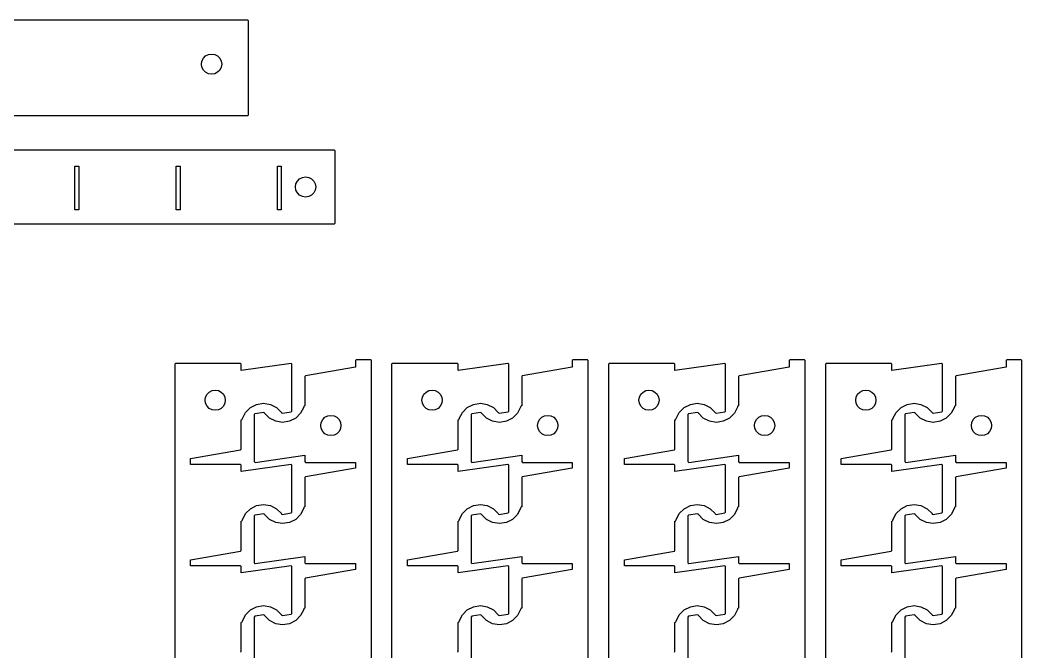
# Model space of a CAD drawing. Header units: metres. Extents: x 5 to 415, y 5 to 293.
# Drawn here: x 272.5 to 411.1, y 205.7 to 293.1 of the extents above; entities that cross this region are included whole.
import ezdxf

# ---------------------------------------------------------------- set-up
doc = ezdxf.new("R2010")
doc.units = ezdxf.units.M

msp = doc.modelspace()

# ---------------------------------------------------------------- linework, layer by layer
for p, q in [((304, 293.1), (60, 293.1)), ((304.1, 293), (304, 293.1)), ((304.1, 280), (304.1, 293)), ((298.178, 288.132), (298.568, 288.33)), ((298.568, 288.33), (299, 288.399)), ((299, 288.399), (299.432, 288.33)), ((299.432, 288.33), (299.822, 288.132)), ((297.601, 287), (297.67, 287.432)), ((297.67, 286.568), (297.601, 287)), ((297.67, 287.432), (297.868, 287.822)), ((297.868, 287.822), (298.178, 288.132)), ((299.822, 288.132), (300.132, 287.822)), ((300.132, 287.822), (300.33, 287.432)), ((300.33, 287.432), (300.399, 287)), ((300.399, 287), (300.33, 286.568)), ((297.868, 286.178), (297.67, 286.568)), ((298.178, 285.868), (297.868, 286.178)), ((298.568, 285.67), (298.178, 285.868)), ((299, 285.601), (298.568, 285.67)), ((299.432, 285.67), (299, 285.601)), ((299.822, 285.868), (299.432, 285.67)), ((300.132, 286.178), (299.822, 285.868)), ((300.33, 286.568), (300.132, 286.178)), ((304, 279.9), (304.1, 280)), ((60, 279.9), (304, 279.9)), ((316, 275.1), (190, 275.1)), ((316.1, 275), (316, 275.1)), ((316.1, 265), (316.1, 275)), ((280.1, 266.85), (280.1, 272.9)), ((280.1, 272.9), (280.64, 272.9)), ((280.64, 272.9), (280.64, 266.85)), ((294.1, 266.85), (294.1, 272.9)), ((294.1, 272.9), (294.64, 272.9)), ((294.64, 272.9), (294.64, 266.85)), ((308.1, 266.85), (308.1, 272.9)), ((308.1, 272.9), (308.64, 272.9)), ((308.64, 272.9), (308.64, 266.85)), ((310.601, 270), (310.67, 270.432)), ((310.67, 270.432), (310.868, 270.822)), ((310.868, 270.822), (311.178, 271.132)), ((311.178, 271.132), (311.568, 271.33)), ((311.568, 271.33), (312, 271.399)), ((312, 271.399), (312.432, 271.33)), ((312.432, 271.33), (312.822, 271.132)), ((312.822, 271.132), (313.132, 270.822)), ((313.132, 270.822), (313.33, 270.432)), ((313.33, 270.432), (313.399, 270)), ((310.67, 269.568), (310.601, 270)), ((310.868, 269.178), (310.67, 269.568)), ((311.178, 268.868), (310.868, 269.178)), ((313.132, 269.178), (312.822, 268.868)), ((313.33, 269.568), (313.132, 269.178)), ((313.399, 270), (313.33, 269.568)), ((311.568, 268.67), (311.178, 268.868)), ((312, 268.601), (311.568, 268.67)), ((312.432, 268.67), (312, 268.601)), ((312.822, 268.868), (312.432, 268.67)), ((280.64, 266.85), (280.1, 266.85)), ((294.64, 266.85), (294.1, 266.85)), ((308.64, 266.85), (308.1, 266.85)), ((190, 264.9), (316, 264.9)), ((316, 264.9), (316.1, 265)), ((294, 245.6), (293.9, 245.5)), ((293.9, 245.5), (293.9, 119.5)), ((303, 245.6), (294, 245.6)), ((303.1, 245.5), (303, 245.6)), ((309.986, 245.599), (303.1, 244.615)), ((303.1, 244.615), (303.1, 245.5)), ((310.1, 245.5), (309.986, 245.599)), ((310.1, 239), (310.1, 245.5)), ((319, 246.1), (318.9, 246)), ((318.9, 246), (318.9, 245.084)), ((321, 246.1), (319, 246.1)), ((321.1, 246), (321, 246.1)), ((321.1, 120), (321.1, 246)), ((324, 245.6), (323.9, 245.5)), ((323.9, 245.5), (323.9, 119.5)), ((333, 245.6), (324, 245.6)), ((333.1, 245.5), (333, 245.6)), ((339.986, 245.599), (333.1, 244.615)), ((333.1, 244.615), (333.1, 245.5)), ((340.1, 245.5), (339.986, 245.599)), ((340.1, 239), (340.1, 245.5)), ((349, 246.1), (348.9, 246)), ((348.9, 246), (348.9, 245.084)), ((351, 246.1), (349, 246.1)), ((351.1, 246), (351, 246.1)), ((351.1, 120), (351.1, 246)), ((354, 245.6), (353.9, 245.5)), ((353.9, 245.5), (353.9, 119.5)), ((363, 245.6), (354, 245.6)), ((363.1, 245.5), (363, 245.6)), ((369.986, 245.599), (363.1, 244.615)), ((363.1, 244.615), (363.1, 245.5)), ((370.1, 245.5), (369.986, 245.599)), ((370.1, 239), (370.1, 245.5)), ((379, 246.1), (378.9, 246)), ((378.9, 246), (378.9, 245.084)), ((381, 246.1), (379, 246.1)), ((381.1, 246), (381, 246.1)), ((381.1, 120), (381.1, 246)), ((384, 245.6), (383.9, 245.5)), ((383.9, 245.5), (383.9, 119.5)), ((393, 245.6), (384, 245.6)), ((393.1, 245.5), (393, 245.6)), ((399.986, 245.599), (393.1, 244.615)), ((393.1, 244.615), (393.1, 245.5)), ((400.1, 245.5), (399.986, 245.599)), ((400.1, 239), (400.1, 245.5)), ((409, 246.1), (408.9, 246)), ((408.9, 246), (408.9, 245.084)), ((411, 246.1), (409, 246.1)), ((411.1, 246), (411, 246.1)), ((411.1, 120), (411.1, 246)), ((318.9, 245.084), (311.983, 243.883)), ((348.9, 245.084), (341.983, 243.883)), ((378.9, 245.084), (371.983, 243.883)), ((408.9, 245.084), (401.983, 243.883)), ((311.983, 243.883), (311.9, 243.784)), ((311.9, 243.784), (311.9, 239.735)), ((341.983, 243.883), (341.9, 243.784)), ((341.9, 243.784), (341.9, 239.735)), ((371.983, 243.883), (371.9, 243.784)), ((371.9, 243.784), (371.9, 239.735)), ((401.983, 243.883), (401.9, 243.784)), ((401.9, 243.784), (401.9, 239.735)), ((298.17, 240.932), (298.368, 241.322)), ((298.368, 241.322), (298.678, 241.632)), ((298.678, 241.632), (299.068, 241.83)), ((299.068, 241.83), (299.5, 241.899)), ((299.5, 241.899), (299.932, 241.83)), ((299.932, 241.83), (300.322, 241.632)), ((300.322, 241.632), (300.632, 241.322)), ((300.632, 241.322), (300.83, 240.932)), ((328.17, 240.932), (328.368, 241.322)), ((328.368, 241.322), (328.678, 241.632)), ((328.678, 241.632), (329.068, 241.83)), ((329.068, 241.83), (329.5, 241.899)), ((329.5, 241.899), (329.932, 241.83)), ((329.932, 241.83), (330.322, 241.632)), ((330.322, 241.632), (330.632, 241.322)), ((330.632, 241.322), (330.83, 240.932)), ((358.17, 240.932), (358.368, 241.322)), ((358.368, 241.322), (358.678, 241.632)), ((358.678, 241.632), (359.068, 241.83)), ((359.068, 241.83), (359.5, 241.899)), ((359.5, 241.899), (359.932, 241.83)), ((359.932, 241.83), (360.322, 241.632)), ((360.322, 241.632), (360.632, 241.322)), ((360.632, 241.322), (360.83, 240.932)), ((388.17, 240.932), (388.368, 241.322)), ((388.368, 241.322), (388.678, 241.632)), ((388.678, 241.632), (389.068, 241.83)), ((389.068, 241.83), (389.5, 241.899)), ((389.5, 241.899), (389.932, 241.83)), ((389.932, 241.83), (390.322, 241.632)), ((390.322, 241.632), (390.632, 241.322)), ((390.632, 241.322), (390.83, 240.932)), ((298.101, 240.5), (298.17, 240.932)), ((298.17, 240.068), (298.101, 240.5)), ((298.368, 239.678), (298.17, 240.068)), ((300.83, 240.068), (300.632, 239.678)), ((300.83, 240.932), (300.899, 240.5)), ((300.899, 240.5), (300.83, 240.068)), ((304.368, 239.487), (305.225, 239.923)), ((305.225, 239.923), (306.175, 240.074)), ((306.175, 240.074), (307.125, 239.923)), ((307.125, 239.923), (307.982, 239.487)), ((328.101, 240.5), (328.17, 240.932)), ((328.17, 240.068), (328.101, 240.5)), ((328.368, 239.678), (328.17, 240.068)), ((330.83, 240.068), (330.632, 239.678)), ((330.83, 240.932), (330.899, 240.5)), ((330.899, 240.5), (330.83, 240.068)), ((334.368, 239.487), (335.225, 239.923)), ((335.225, 239.923), (336.175, 240.074)), ((336.175, 240.074), (337.125, 239.923)), ((337.125, 239.923), (337.982, 239.487)), ((358.101, 240.5), (358.17, 240.932)), ((358.17, 240.068), (358.101, 240.5)), ((358.368, 239.678), (358.17, 240.068)), ((360.83, 240.068), (360.632, 239.678)), ((360.83, 240.932), (360.899, 240.5)), ((360.899, 240.5), (360.83, 240.068)), ((364.368, 239.487), (365.225, 239.923)), ((365.225, 239.923), (366.175, 240.074)), ((366.175, 240.074), (367.125, 239.923)), ((367.125, 239.923), (367.982, 239.487)), ((388.101, 240.5), (388.17, 240.932)), ((388.17, 240.068), (388.101, 240.5)), ((388.368, 239.678), (388.17, 240.068)), ((390.83, 240.068), (390.632, 239.678)), ((390.83, 240.932), (390.899, 240.5)), ((390.899, 240.5), (390.83, 240.068)), ((394.368, 239.487), (395.225, 239.923)), ((395.225, 239.923), (396.175, 240.074)), ((396.175, 240.074), (397.125, 239.923)), ((397.125, 239.923), (397.982, 239.487)), ((298.678, 239.368), (298.368, 239.678)), ((299.068, 239.17), (298.678, 239.368)), ((299.5, 239.101), (299.068, 239.17)), ((299.932, 239.17), (299.5, 239.101)), ((300.322, 239.368), (299.932, 239.17)), ((300.632, 239.678), (300.322, 239.368)), ((303.252, 237.95), (303.688, 238.807)), ((303.688, 238.807), (304.368, 239.487)), ((304.984, 238.599), (304.9, 238.5)), ((304.9, 238.5), (304.9, 232)), ((306.206, 238.799), (304.984, 238.599)), ((306.311, 238.746), (306.206, 238.799)), ((306.338, 238.693), (306.311, 238.746)), ((307.018, 238.013), (306.338, 238.693)), ((307.982, 239.487), (308.662, 238.807)), ((308.662, 238.807), (308.689, 238.754)), ((308.689, 238.754), (308.794, 238.701)), ((308.794, 238.701), (310.016, 238.901)), ((310.016, 238.901), (310.1, 239)), ((311.312, 238.693), (310.632, 238.013)), ((311.748, 239.55), (311.312, 238.693)), ((311.763, 239.643), (311.748, 239.55)), ((311.846, 239.726), (311.763, 239.643)), ((311.9, 239.735), (311.846, 239.726)), ((315.068, 238.33), (315.5, 238.399)), ((315.5, 238.399), (315.932, 238.33)), ((328.678, 239.368), (328.368, 239.678)), ((329.068, 239.17), (328.678, 239.368)), ((329.5, 239.101), (329.068, 239.17)), ((329.932, 239.17), (329.5, 239.101)), ((330.322, 239.368), (329.932, 239.17)), ((330.632, 239.678), (330.322, 239.368)), ((333.252, 237.95), (333.688, 238.807)), ((333.688, 238.807), (334.368, 239.487)), ((334.984, 238.599), (334.9, 238.5)), ((334.9, 238.5), (334.9, 232)), ((336.206, 238.799), (334.984, 238.599)), ((336.311, 238.746), (336.206, 238.799)), ((336.338, 238.693), (336.311, 238.746)), ((337.018, 238.013), (336.338, 238.693)), ((337.982, 239.487), (338.662, 238.807)), ((338.662, 238.807), (338.689, 238.754)), ((338.689, 238.754), (338.794, 238.701)), ((338.794, 238.701), (340.016, 238.901)), ((340.016, 238.901), (340.1, 239)), ((341.312, 238.693), (340.632, 238.013)), ((341.748, 239.55), (341.312, 238.693)), ((341.763, 239.643), (341.748, 239.55)), ((341.846, 239.726), (341.763, 239.643)), ((341.9, 239.735), (341.846, 239.726)), ((345.068, 238.33), (345.5, 238.399)), ((345.5, 238.399), (345.932, 238.33)), ((358.678, 239.368), (358.368, 239.678)), ((359.068, 239.17), (358.678, 239.368)), ((359.5, 239.101), (359.068, 239.17)), ((359.932, 239.17), (359.5, 239.101)), ((360.322, 239.368), (359.932, 239.17)), ((360.632, 239.678), (360.322, 239.368)), ((363.252, 237.95), (363.688, 238.807)), ((363.688, 238.807), (364.368, 239.487)), ((364.984, 238.599), (364.9, 238.5)), ((364.9, 238.5), (364.9, 232)), ((366.206, 238.799), (364.984, 238.599)), ((366.311, 238.746), (366.206, 238.799)), ((366.338, 238.693), (366.311, 238.746)), ((367.018, 238.013), (366.338, 238.693)), ((367.982, 239.487), (368.662, 238.807)), ((368.662, 238.807), (368.689, 238.754)), ((368.689, 238.754), (368.794, 238.701)), ((368.794, 238.701), (370.016, 238.901)), ((370.016, 238.901), (370.1, 239)), ((371.312, 238.693), (370.632, 238.013)), ((371.748, 239.55), (371.312, 238.693)), ((371.763, 239.643), (371.748, 239.55)), ((371.846, 239.726), (371.763, 239.643)), ((371.9, 239.735), (371.846, 239.726)), ((375.068, 238.33), (375.5, 238.399)), ((375.5, 238.399), (375.932, 238.33)), ((388.678, 239.368), (388.368, 239.678)), ((389.068, 239.17), (388.678, 239.368)), ((389.5, 239.101), (389.068, 239.17)), ((389.932, 239.17), (389.5, 239.101)), ((390.322, 239.368), (389.932, 239.17)), ((390.632, 239.678), (390.322, 239.368)), ((393.252, 237.95), (393.688, 238.807)), ((393.688, 238.807), (394.368, 239.487)), ((394.984, 238.599), (394.9, 238.5)), ((394.9, 238.5), (394.9, 232)), ((396.206, 238.799), (394.984, 238.599)), ((396.311, 238.746), (396.206, 238.799)), ((396.338, 238.693), (396.311, 238.746)), ((397.018, 238.013), (396.338, 238.693)), ((397.982, 239.487), (398.662, 238.807)), ((398.662, 238.807), (398.689, 238.754)), ((398.689, 238.754), (398.794, 238.701)), ((398.794, 238.701), (400.016, 238.901)), ((400.016, 238.901), (400.1, 239)), ((401.312, 238.693), (400.632, 238.013)), ((401.748, 239.55), (401.312, 238.693)), ((401.763, 239.643), (401.748, 239.55)), ((401.846, 239.726), (401.763, 239.643)), ((401.9, 239.735), (401.846, 239.726)), ((405.068, 238.33), (405.5, 238.399)), ((405.5, 238.399), (405.932, 238.33)), ((303.1, 237.765), (303.154, 237.774)), ((303.1, 233.716), (303.1, 237.765)), ((303.154, 237.774), (303.237, 237.857)), ((303.237, 237.857), (303.252, 237.95)), ((307.875, 237.577), (307.018, 238.013)), ((308.825, 237.426), (307.875, 237.577)), ((309.775, 237.577), (308.825, 237.426)), ((310.632, 238.013), (309.775, 237.577)), ((314.101, 237), (314.17, 237.432)), ((314.17, 237.432), (314.368, 237.822)), ((314.368, 237.822), (314.678, 238.132)), ((314.678, 238.132), (315.068, 238.33)), ((315.932, 238.33), (316.322, 238.132)), ((316.322, 238.132), (316.632, 237.822)), ((316.632, 237.822), (316.83, 237.432)), ((316.83, 237.432), (316.899, 237)), ((333.1, 237.765), (333.154, 237.774)), ((333.1, 233.716), (333.1, 237.765)), ((333.154, 237.774), (333.237, 237.857)), ((333.237, 237.857), (333.252, 237.95)), ((337.875, 237.577), (337.018, 238.013)), ((338.825, 237.426), (337.875, 237.577)), ((339.775, 237.577), (338.825, 237.426)), ((340.632, 238.013), (339.775, 237.577)), ((344.101, 237), (344.17, 237.432)), ((344.17, 237.432), (344.368, 237.822)), ((344.368, 237.822), (344.678, 238.132)), ((344.678, 238.132), (345.068, 238.33)), ((345.932, 238.33), (346.322, 238.132)), ((346.322, 238.132), (346.632, 237.822)), ((346.632, 237.822), (346.83, 237.432)), ((346.83, 237.432), (346.899, 237)), ((363.1, 237.765), (363.154, 237.774)), ((363.1, 233.716), (363.1, 237.765)), ((363.154, 237.774), (363.237, 237.857)), ((363.237, 237.857), (363.252, 237.95)), ((367.875, 237.577), (367.018, 238.013)), ((368.825, 237.426), (367.875, 237.577)), ((369.775, 237.577), (368.825, 237.426)), ((370.632, 238.013), (369.775, 237.577)), ((374.101, 237), (374.17, 237.432)), ((374.17, 237.432), (374.368, 237.822)), ((374.368, 237.822), (374.678, 238.132)), ((374.678, 238.132), (375.068, 238.33)), ((375.932, 238.33), (376.322, 238.132)), ((376.322, 238.132), (376.632, 237.822)), ((376.632, 237.822), (376.83, 237.432)), ((376.83, 237.432), (376.899, 237)), ((393.1, 237.765), (393.154, 237.774)), ((393.1, 233.716), (393.1, 237.765)), ((393.154, 237.774), (393.237, 237.857)), ((393.237, 237.857), (393.252, 237.95)), ((397.875, 237.577), (397.018, 238.013)), ((398.825, 237.426), (397.875, 237.577)), ((399.775, 237.577), (398.825, 237.426)), ((400.632, 238.013), (399.775, 237.577)), ((404.101, 237), (404.17, 237.432)), ((404.17, 237.432), (404.368, 237.822)), ((404.368, 237.822), (404.678, 238.132)), ((404.678, 238.132), (405.068, 238.33)), ((405.932, 238.33), (406.322, 238.132)), ((406.322, 238.132), (406.632, 237.822)), ((406.632, 237.822), (406.83, 237.432)), ((406.83, 237.432), (406.899, 237)), ((314.17, 236.568), (314.101, 237)), ((314.368, 236.178), (314.17, 236.568)), ((314.678, 235.868), (314.368, 236.178)), ((315.068, 235.67), (314.678, 235.868)), ((315.5, 235.601), (315.068, 235.67)), ((315.932, 235.67), (315.5, 235.601)), ((316.322, 235.868), (315.932, 235.67)), ((316.632, 236.178), (316.322, 235.868)), ((316.83, 236.568), (316.632, 236.178)), ((316.899, 237), (316.83, 236.568)), ((344.17, 236.568), (344.101, 237)), ((344.368, 236.178), (344.17, 236.568)), ((344.678, 235.868), (344.368, 236.178)), ((345.068, 235.67), (344.678, 235.868)), ((345.5, 235.601), (345.068, 235.67)), ((345.932, 235.67), (345.5, 235.601)), ((346.322, 235.868), (345.932, 235.67)), ((346.632, 236.178), (346.322, 235.868)), ((346.83, 236.568), (346.632, 236.178)), ((346.899, 237), (346.83, 236.568)), ((374.17, 236.568), (374.101, 237)), ((374.368, 236.178), (374.17, 236.568)), ((374.678, 235.868), (374.368, 236.178)), ((375.068, 235.67), (374.678, 235.868)), ((375.5, 235.601), (375.068, 235.67)), ((375.932, 235.67), (375.5, 235.601)), ((376.322, 235.868), (375.932, 235.67)), ((376.632, 236.178), (376.322, 235.868)), ((376.83, 236.568), (376.632, 236.178)), ((376.899, 237), (376.83, 236.568)), ((404.17, 236.568), (404.101, 237)), ((404.368, 236.178), (404.17, 236.568)), ((404.678, 235.868), (404.368, 236.178)), ((405.068, 235.67), (404.678, 235.868)), ((405.5, 235.601), (405.068, 235.67)), ((405.932, 235.67), (405.5, 235.601)), ((406.322, 235.868), (405.932, 235.67)), ((406.632, 236.178), (406.322, 235.868)), ((406.83, 236.568), (406.632, 236.178)), ((406.899, 237), (406.83, 236.568)), ((296.1, 232.416), (303.017, 233.617)), ((303.017, 233.617), (303.1, 233.716)), ((305.014, 231.901), (311.9, 232.885)), ((311.9, 232.885), (311.9, 232)), ((326.1, 232.416), (333.017, 233.617)), ((333.017, 233.617), (333.1, 233.716)), ((335.014, 231.901), (341.9, 232.885)), ((341.9, 232.885), (341.9, 232)), ((356.1, 232.416), (363.017, 233.617)), ((363.017, 233.617), (363.1, 233.716)), ((365.014, 231.901), (371.9, 232.885)), ((371.9, 232.885), (371.9, 232)), ((386.1, 232.416), (393.017, 233.617)), ((393.017, 233.617), (393.1, 233.716)), ((395.014, 231.901), (401.9, 232.885)), ((401.9, 232.885), (401.9, 232)), ((296.1, 231.6), (296.1, 232.416)), ((303, 231.6), (296.1, 231.6)), ((303.1, 231.5), (303, 231.6)), ((309.986, 231.599), (303.1, 230.615)), ((303.1, 230.615), (303.1, 231.5)), ((304.9, 232), (305.014, 231.901)), ((310.1, 231.5), (309.986, 231.599)), ((310.1, 225), (310.1, 231.5)), ((311.9, 232), (312, 231.9)), ((312, 231.9), (318.9, 231.9)), ((318.9, 231.9), (318.9, 231.084)), ((326.1, 231.6), (326.1, 232.416)), ((333, 231.6), (326.1, 231.6)), ((333.1, 231.5), (333, 231.6)), ((339.986, 231.599), (333.1, 230.615)), ((333.1, 230.615), (333.1, 231.5)), ((334.9, 232), (335.014, 231.901)), ((340.1, 231.5), (339.986, 231.599)), ((340.1, 225), (340.1, 231.5)), ((341.9, 232), (342, 231.9)), ((342, 231.9), (348.9, 231.9)), ((348.9, 231.9), (348.9, 231.084)), ((356.1, 231.6), (356.1, 232.416)), ((363, 231.6), (356.1, 231.6)), ((363.1, 231.5), (363, 231.6)), ((369.986, 231.599), (363.1, 230.615)), ((363.1, 230.615), (363.1, 231.5)), ((364.9, 232), (365.014, 231.901)), ((370.1, 231.5), (369.986, 231.599)), ((370.1, 225), (370.1, 231.5)), ((371.9, 232), (372, 231.9)), ((372, 231.9), (378.9, 231.9)), ((378.9, 231.9), (378.9, 231.084)), ((386.1, 231.6), (386.1, 232.416)), ((393, 231.6), (386.1, 231.6)), ((393.1, 231.5), (393, 231.6)), ((399.986, 231.599), (393.1, 230.615)), ((393.1, 230.615), (393.1, 231.5)), ((394.9, 232), (395.014, 231.901)), ((400.1, 231.5), (399.986, 231.599)), ((400.1, 225), (400.1, 231.5)), ((401.9, 232), (402, 231.9)), ((402, 231.9), (408.9, 231.9)), ((408.9, 231.9), (408.9, 231.084)), ((318.9, 231.084), (311.983, 229.883)), ((348.9, 231.084), (341.983, 229.883)), ((378.9, 231.084), (371.983, 229.883)), ((408.9, 231.084), (401.983, 229.883)), ((311.983, 229.883), (311.9, 229.784)), ((311.9, 229.784), (311.9, 225.735)), ((341.983, 229.883), (341.9, 229.784)), ((341.9, 229.784), (341.9, 225.735)), ((371.983, 229.883), (371.9, 229.784)), ((371.9, 229.784), (371.9, 225.735)), ((401.983, 229.883), (401.9, 229.784)), ((401.9, 229.784), (401.9, 225.735)), ((304.368, 225.487), (305.225, 225.923)), ((305.225, 225.923), (306.175, 226.074)), ((306.175, 226.074), (307.125, 225.923)), ((307.125, 225.923), (307.982, 225.487)), ((334.368, 225.487), (335.225, 225.923)), ((335.225, 225.923), (336.175, 226.074)), ((336.175, 226.074), (337.125, 225.923)), ((337.125, 225.923), (337.982, 225.487)), ((364.368, 225.487), (365.225, 225.923)), ((365.225, 225.923), (366.175, 226.074)), ((366.175, 226.074), (367.125, 225.923)), ((367.125, 225.923), (367.982, 225.487)), ((394.368, 225.487), (395.225, 225.923)), ((395.225, 225.923), (396.175, 226.074)), ((396.175, 226.074), (397.125, 225.923)), ((397.125, 225.923), (397.982, 225.487)), ((303.252, 223.95), (303.688, 224.807)), ((303.688, 224.807), (304.368, 225.487)), ((304.984, 224.599), (304.9, 224.5)), ((306.206, 224.799), (304.984, 224.599)), ((306.311, 224.746), (306.206, 224.799)), ((306.338, 224.693), (306.311, 224.746)), ((307.018, 224.013), (306.338, 224.693)), ((307.982, 225.487), (308.662, 224.807)), ((308.662, 224.807), (308.689, 224.754)), ((308.689, 224.754), (308.794, 224.701)), ((308.794, 224.701), (310.016, 224.901)), ((310.016, 224.901), (310.1, 225)), ((311.312, 224.693), (310.632, 224.013)), ((311.748, 225.55), (311.312, 224.693)), ((311.763, 225.643), (311.748, 225.55)), ((311.846, 225.726), (311.763, 225.643)), ((311.9, 225.735), (311.846, 225.726)), ((333.252, 223.95), (333.688, 224.807)), ((333.688, 224.807), (334.368, 225.487)), ((334.984, 224.599), (334.9, 224.5)), ((336.206, 224.799), (334.984, 224.599)), ((336.311, 224.746), (336.206, 224.799)), ((336.338, 224.693), (336.311, 224.746)), ((337.018, 224.013), (336.338, 224.693)), ((337.982, 225.487), (338.662, 224.807)), ((338.662, 224.807), (338.689, 224.754)), ((338.689, 224.754), (338.794, 224.701)), ((338.794, 224.701), (340.016, 224.901)), ((340.016, 224.901), (340.1, 225)), ((341.312, 224.693), (340.632, 224.013)), ((341.748, 225.55), (341.312, 224.693)), ((341.763, 225.643), (341.748, 225.55)), ((341.846, 225.726), (341.763, 225.643)), ((341.9, 225.735), (341.846, 225.726)), ((363.252, 223.95), (363.688, 224.807)), ((363.688, 224.807), (364.368, 225.487)), ((364.984, 224.599), (364.9, 224.5)), ((366.206, 224.799), (364.984, 224.599)), ((366.311, 224.746), (366.206, 224.799)), ((366.338, 224.693), (366.311, 224.746)), ((367.018, 224.013), (366.338, 224.693)), ((367.982, 225.487), (368.662, 224.807)), ((368.662, 224.807), (368.689, 224.754)), ((368.689, 224.754), (368.794, 224.701)), ((368.794, 224.701), (370.016, 224.901)), ((370.016, 224.901), (370.1, 225)), ((371.312, 224.693), (370.632, 224.013)), ((371.748, 225.55), (371.312, 224.693)), ((371.763, 225.643), (371.748, 225.55)), ((371.846, 225.726), (371.763, 225.643)), ((371.9, 225.735), (371.846, 225.726)), ((393.252, 223.95), (393.688, 224.807)), ((393.688, 224.807), (394.368, 225.487)), ((394.984, 224.599), (394.9, 224.5)), ((396.206, 224.799), (394.984, 224.599)), ((396.311, 224.746), (396.206, 224.799)), ((396.338, 224.693), (396.311, 224.746)), ((397.018, 224.013), (396.338, 224.693)), ((397.982, 225.487), (398.662, 224.807)), ((398.662, 224.807), (398.689, 224.754)), ((398.689, 224.754), (398.794, 224.701)), ((398.794, 224.701), (400.016, 224.901)), ((400.016, 224.901), (400.1, 225)), ((401.312, 224.693), (400.632, 224.013)), ((401.748, 225.55), (401.312, 224.693)), ((401.763, 225.643), (401.748, 225.55)), ((401.846, 225.726), (401.763, 225.643)), ((401.9, 225.735), (401.846, 225.726)), ((303.1, 223.765), (303.154, 223.774)), ((303.1, 219.716), (303.1, 223.765)), ((303.154, 223.774), (303.237, 223.857)), ((303.237, 223.857), (303.252, 223.95)), ((304.9, 224.5), (304.9, 218)), ((307.875, 223.577), (307.018, 224.013)), ((308.825, 223.426), (307.875, 223.577)), ((309.775, 223.577), (308.825, 223.426)), ((310.632, 224.013), (309.775, 223.577)), ((333.1, 223.765), (333.154, 223.774)), ((333.1, 219.716), (333.1, 223.765)), ((333.154, 223.774), (333.237, 223.857)), ((333.237, 223.857), (333.252, 223.95)), ((334.9, 224.5), (334.9, 218)), ((337.875, 223.577), (337.018, 224.013)), ((338.825, 223.426), (337.875, 223.577)), ((339.775, 223.577), (338.825, 223.426)), ((340.632, 224.013), (339.775, 223.577)), ((363.1, 223.765), (363.154, 223.774)), ((363.1, 219.716), (363.1, 223.765)), ((363.154, 223.774), (363.237, 223.857)), ((363.237, 223.857), (363.252, 223.95)), ((364.9, 224.5), (364.9, 218)), ((367.875, 223.577), (367.018, 224.013)), ((368.825, 223.426), (367.875, 223.577)), ((369.775, 223.577), (368.825, 223.426)), ((370.632, 224.013), (369.775, 223.577)), ((393.1, 223.765), (393.154, 223.774)), ((393.1, 219.716), (393.1, 223.765)), ((393.154, 223.774), (393.237, 223.857)), ((393.237, 223.857), (393.252, 223.95)), ((394.9, 224.5), (394.9, 218)), ((397.875, 223.577), (397.018, 224.013)), ((398.825, 223.426), (397.875, 223.577)), ((399.775, 223.577), (398.825, 223.426)), ((400.632, 224.013), (399.775, 223.577)), ((296.1, 218.416), (303.017, 219.617)), ((303.017, 219.617), (303.1, 219.716)), ((326.1, 218.416), (333.017, 219.617)), ((333.017, 219.617), (333.1, 219.716)), ((356.1, 218.416), (363.017, 219.617)), ((363.017, 219.617), (363.1, 219.716)), ((386.1, 218.416), (393.017, 219.617)), ((393.017, 219.617), (393.1, 219.716)), ((296.1, 217.6), (296.1, 218.416)), ((304.9, 218), (305.014, 217.901)), ((305.014, 217.901), (311.9, 218.885)), ((311.9, 218.885), (311.9, 218)), ((311.9, 218), (312, 217.9)), ((312, 217.9), (318.9, 217.9)), ((318.9, 217.9), (318.9, 217.084)), ((326.1, 217.6), (326.1, 218.416)), ((334.9, 218), (335.014, 217.901)), ((335.014, 217.901), (341.9, 218.885)), ((341.9, 218.885), (341.9, 218)), ((341.9, 218), (342, 217.9)), ((342, 217.9), (348.9, 217.9)), ((348.9, 217.9), (348.9, 217.084)), ((356.1, 217.6), (356.1, 218.416)), ((364.9, 218), (365.014, 217.901)), ((365.014, 217.901), (371.9, 218.885)), ((371.9, 218.885), (371.9, 218)), ((371.9, 218), (372, 217.9)), ((372, 217.9), (378.9, 217.9)), ((378.9, 217.9), (378.9, 217.084)), ((386.1, 217.6), (386.1, 218.416)), ((394.9, 218), (395.014, 217.901)), ((395.014, 217.901), (401.9, 218.885)), ((401.9, 218.885), (401.9, 218)), ((401.9, 218), (402, 217.9)), ((402, 217.9), (408.9, 217.9)), ((408.9, 217.9), (408.9, 217.084)), ((303, 217.6), (296.1, 217.6)), ((303.1, 217.5), (303, 217.6)), ((309.986, 217.599), (303.1, 216.615)), ((303.1, 216.615), (303.1, 217.5)), ((310.1, 217.5), (309.986, 217.599)), ((310.1, 211), (310.1, 217.5)), ((318.9, 217.084), (311.983, 215.883)), ((333, 217.6), (326.1, 217.6)), ((333.1, 217.5), (333, 217.6)), ((339.986, 217.599), (333.1, 216.615)), ((333.1, 216.615), (333.1, 217.5)), ((340.1, 217.5), (339.986, 217.599)), ((340.1, 211), (340.1, 217.5)), ((348.9, 217.084), (341.983, 215.883)), ((363, 217.6), (356.1, 217.6)), ((363.1, 217.5), (363, 217.6)), ((369.986, 217.599), (363.1, 216.615)), ((363.1, 216.615), (363.1, 217.5)), ((370.1, 217.5), (369.986, 217.599)), ((370.1, 211), (370.1, 217.5)), ((378.9, 217.084), (371.983, 215.883)), ((393, 217.6), (386.1, 217.6)), ((393.1, 217.5), (393, 217.6)), ((399.986, 217.599), (393.1, 216.615)), ((393.1, 216.615), (393.1, 217.5)), ((400.1, 217.5), (399.986, 217.599)), ((400.1, 211), (400.1, 217.5)), ((408.9, 217.084), (401.983, 215.883)), ((311.983, 215.883), (311.9, 215.784)), ((311.9, 215.784), (311.9, 211.735)), ((341.983, 215.883), (341.9, 215.784)), ((341.9, 215.784), (341.9, 211.735)), ((371.983, 215.883), (371.9, 215.784)), ((371.9, 215.784), (371.9, 211.735)), ((401.983, 215.883), (401.9, 215.784)), ((401.9, 215.784), (401.9, 211.735)), ((305.225, 211.923), (306.175, 212.074)), ((306.175, 212.074), (307.125, 211.923)), ((335.225, 211.923), (336.175, 212.074)), ((336.175, 212.074), (337.125, 211.923)), ((365.225, 211.923), (366.175, 212.074)), ((366.175, 212.074), (367.125, 211.923)), ((395.225, 211.923), (396.175, 212.074)), ((396.175, 212.074), (397.125, 211.923)), ((303.252, 209.95), (303.688, 210.807)), ((303.688, 210.807), (304.368, 211.487)), ((304.368, 211.487), (305.225, 211.923)), ((306.206, 210.799), (304.984, 210.599)), ((306.311, 210.746), (306.206, 210.799)), ((306.338, 210.693), (306.311, 210.746)), ((307.018, 210.013), (306.338, 210.693)), ((307.125, 211.923), (307.982, 211.487)), ((307.982, 211.487), (308.662, 210.807)), ((308.662, 210.807), (308.689, 210.754)), ((308.689, 210.754), (308.794, 210.701)), ((308.794, 210.701), (310.016, 210.901)), ((310.016, 210.901), (310.1, 211)), ((311.312, 210.693), (310.632, 210.013)), ((311.748, 211.55), (311.312, 210.693)), ((311.763, 211.643), (311.748, 211.55)), ((311.846, 211.726), (311.763, 211.643)), ((311.9, 211.735), (311.846, 211.726)), ((333.252, 209.95), (333.688, 210.807)), ((333.688, 210.807), (334.368, 211.487)), ((334.368, 211.487), (335.225, 211.923)), ((336.206, 210.799), (334.984, 210.599)), ((336.311, 210.746), (336.206, 210.799)), ((336.338, 210.693), (336.311, 210.746)), ((337.018, 210.013), (336.338, 210.693)), ((337.125, 211.923), (337.982, 211.487)), ((337.982, 211.487), (338.662, 210.807)), ((338.662, 210.807), (338.689, 210.754)), ((338.689, 210.754), (338.794, 210.701)), ((338.794, 210.701), (340.016, 210.901)), ((340.016, 210.901), (340.1, 211)), ((341.312, 210.693), (340.632, 210.013)), ((341.748, 211.55), (341.312, 210.693)), ((341.763, 211.643), (341.748, 211.55)), ((341.846, 211.726), (341.763, 211.643)), ((341.9, 211.735), (341.846, 211.726)), ((363.252, 209.95), (363.688, 210.807)), ((363.688, 210.807), (364.368, 211.487)), ((364.368, 211.487), (365.225, 211.923)), ((366.206, 210.799), (364.984, 210.599)), ((366.311, 210.746), (366.206, 210.799)), ((366.338, 210.693), (366.311, 210.746)), ((367.018, 210.013), (366.338, 210.693)), ((367.125, 211.923), (367.982, 211.487)), ((367.982, 211.487), (368.662, 210.807)), ((368.662, 210.807), (368.689, 210.754)), ((368.689, 210.754), (368.794, 210.701)), ((368.794, 210.701), (370.016, 210.901)), ((370.016, 210.901), (370.1, 211)), ((371.312, 210.693), (370.632, 210.013)), ((371.748, 211.55), (371.312, 210.693)), ((371.763, 211.643), (371.748, 211.55)), ((371.846, 211.726), (371.763, 211.643)), ((371.9, 211.735), (371.846, 211.726)), ((393.252, 209.95), (393.688, 210.807)), ((393.688, 210.807), (394.368, 211.487)), ((394.368, 211.487), (395.225, 211.923)), ((396.206, 210.799), (394.984, 210.599)), ((396.311, 210.746), (396.206, 210.799)), ((396.338, 210.693), (396.311, 210.746)), ((397.018, 210.013), (396.338, 210.693)), ((397.125, 211.923), (397.982, 211.487)), ((397.982, 211.487), (398.662, 210.807)), ((398.662, 210.807), (398.689, 210.754)), ((398.689, 210.754), (398.794, 210.701)), ((398.794, 210.701), (400.016, 210.901)), ((400.016, 210.901), (400.1, 211)), ((401.312, 210.693), (400.632, 210.013)), ((401.748, 211.55), (401.312, 210.693)), ((401.763, 211.643), (401.748, 211.55)), ((401.846, 211.726), (401.763, 211.643)), ((401.9, 211.735), (401.846, 211.726)), ((303.1, 209.765), (303.154, 209.774)), ((303.1, 205.716), (303.1, 209.765)), ((303.154, 209.774), (303.237, 209.857)), ((303.237, 209.857), (303.252, 209.95)), ((304.984, 210.599), (304.9, 210.5)), ((304.9, 210.5), (304.9, 204)), ((307.875, 209.577), (307.018, 210.013)), ((308.825, 209.426), (307.875, 209.577)), ((309.775, 209.577), (308.825, 209.426)), ((310.632, 210.013), (309.775, 209.577)), ((333.1, 209.765), (333.154, 209.774)), ((333.1, 205.716), (333.1, 209.765)), ((333.154, 209.774), (333.237, 209.857)), ((333.237, 209.857), (333.252, 209.95)), ((334.984, 210.599), (334.9, 210.5)), ((334.9, 210.5), (334.9, 204)), ((337.875, 209.577), (337.018, 210.013)), ((338.825, 209.426), (337.875, 209.577)), ((339.775, 209.577), (338.825, 209.426)), ((340.632, 210.013), (339.775, 209.577)), ((363.1, 209.765), (363.154, 209.774)), ((363.1, 205.716), (363.1, 209.765)), ((363.154, 209.774), (363.237, 209.857)), ((363.237, 209.857), (363.252, 209.95)), ((364.984, 210.599), (364.9, 210.5)), ((364.9, 210.5), (364.9, 204)), ((367.875, 209.577), (367.018, 210.013)), ((368.825, 209.426), (367.875, 209.577)), ((369.775, 209.577), (368.825, 209.426)), ((370.632, 210.013), (369.775, 209.577)), ((393.1, 209.765), (393.154, 209.774)), ((393.1, 205.716), (393.1, 209.765)), ((393.154, 209.774), (393.237, 209.857)), ((393.237, 209.857), (393.252, 209.95)), ((394.984, 210.599), (394.9, 210.5)), ((394.9, 210.5), (394.9, 204)), ((397.875, 209.577), (397.018, 210.013)), ((398.825, 209.426), (397.875, 209.577)), ((399.775, 209.577), (398.825, 209.426)), ((400.632, 210.013), (399.775, 209.577)), ((303.017, 205.617), (303.1, 205.716)), ((333.017, 205.617), (333.1, 205.716)), ((363.017, 205.617), (363.1, 205.716)), ((393.017, 205.617), (393.1, 205.716))]:
    msp.add_line(p, q)

doc.saveas('drawing.dxf')
